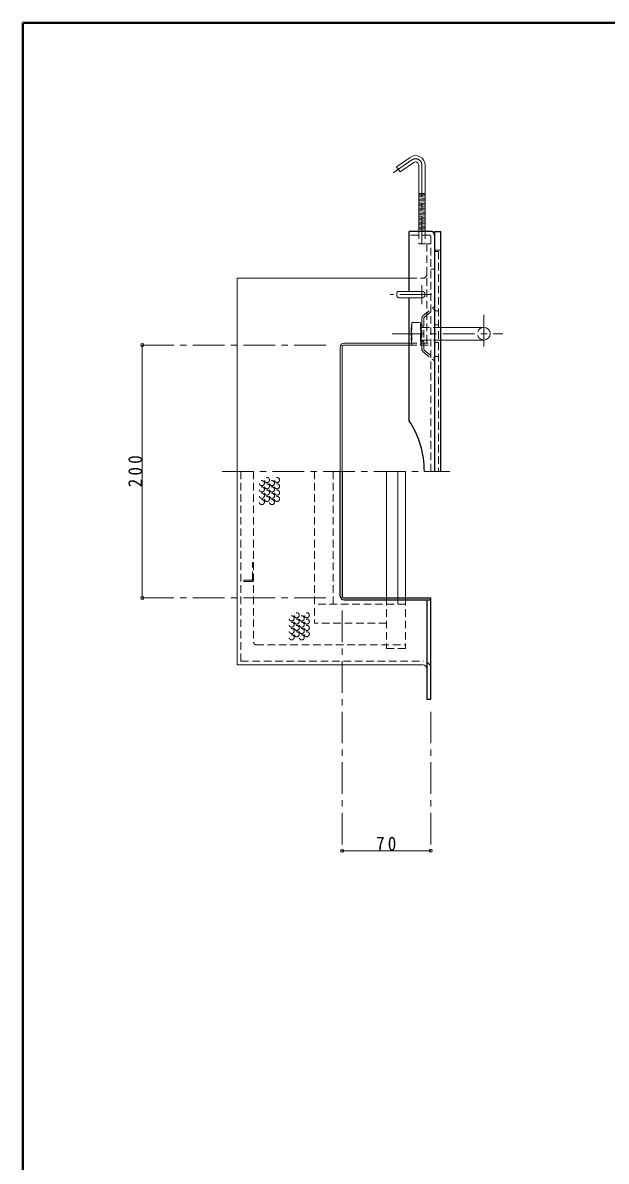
# Model space of a CAD drawing. Units: millimetres at full size, sheet at 1:5. Extents: x -1062 to 963, y -702 to 703.
# Drawn here: x -1062 to -601, y -198 to 703 of the extents above; entities that cross this region are included whole.
import ezdxf

# ---------------------------------------------------------------- set-up
doc = ezdxf.new("R2010")
doc.units = ezdxf.units.MM
doc.header["$LTSCALE"] = 5
doc.header["$PDMODE"] = 32
doc.header["$PDSIZE"] = 2.5
doc.linetypes.add('CHAIN1', pattern=[8, 5, -1, 1, -1])
doc.linetypes.add('DASHED1', pattern=[1.8, 1.2, -0.6])
doc.layers.add('0-A', color=4, linetype='Continuous', lineweight=9)
doc.styles.add('ＭＳ ゴシック', font='')
doc.styles.get('ＭＳ ゴシック').set_extended_font_data('MS Gothic')

msp = doc.modelspace()

# ---------------------------------------------------------------- linework, layer by layer
at = {"layer": '0-A', "color": 1, "lineweight": 40}
for p in [(-1062.398, -702.491), (962.602, 702.509)]:
    msp.add_line(p, (-1062.398, 702.509), dxfattribs=at)
at = {"layer": '0-A'}
for p, q in [((-756.2, 596.048), (-766.83, 588.605)), ((-763.962, 584.509), (-766.83, 588.605)), ((-753.332, 591.952), (-763.962, 584.509)), ((-749.398, 589.904), (-749.398, 537.509)), ((-744.398, 589.904), (-744.398, 537.509)), ((-749.398, 567.408), (-744.398, 567.408)), ((-744.398, 566.538), (-749.398, 566.946)), ((-744.398, 565.535), (-749.398, 565.943)), ((-744.398, 564.531), (-749.398, 564.94)), ((-744.398, 563.528), (-749.398, 563.936)), ((-744.398, 562.525), (-749.398, 562.933)), ((-744.398, 561.521), (-749.398, 561.93)), ((-744.398, 560.518), (-749.398, 560.926)), ((-744.398, 559.515), (-749.398, 559.923)), ((-744.398, 558.511), (-749.398, 558.92)), ((-744.398, 557.508), (-749.398, 557.916)), ((-744.398, 556.505), (-749.398, 556.913)), ((-744.398, 555.501), (-749.398, 555.91)), ((-744.398, 554.498), (-749.398, 554.906)), ((-744.398, 553.495), (-749.398, 553.903)), ((-744.398, 552.491), (-749.398, 552.9)), ((-744.398, 551.488), (-749.398, 551.896)), ((-744.398, 550.485), (-749.398, 550.893)), ((-744.398, 549.481), (-749.398, 549.89)), ((-744.398, 548.478), (-749.398, 548.886)), ((-744.398, 547.475), (-749.398, 547.883)), ((-744.398, 546.471), (-749.398, 546.88)), ((-744.398, 545.468), (-749.398, 545.876)), ((-744.398, 544.465), (-749.398, 544.873)), ((-744.398, 543.461), (-749.398, 543.87)), ((-744.398, 542.458), (-749.398, 542.866)), ((-744.398, 541.455), (-749.398, 541.863)), ((-744.398, 540.451), (-749.398, 540.86)), ((-744.398, 539.448), (-749.398, 539.856)), ((-744.398, 538.445), (-749.398, 538.853)), ((-745.231, 537.509), (-749.398, 537.85)), ((-892.898, 347.509), (-892.898, 500.509)), ((-892.898, 500.509), (-756.898, 500.509)), ((-967.898, 447.509), (-967.898, 247.509)), ((-774.898, 347.509), (-774.898, 247.509)), ((-809.898, 47.509), (-739.898, 47.509))]:
    msp.add_line(p, q, dxfattribs=at)
at = {"layer": '0-A', "linetype": 'CHAIN1'}
for p, q in [((-754.766, 594), (-769.491, 583.689)), ((-746.898, 589.904), (-746.898, 527.509)), ((-739.398, 487.509), (-771.83, 487.509)), ((-746.898, 495.009), (-746.898, 480.009)), ((-697.898, 471.509), (-697.898, 441.509)), ((-770.398, 456.509), (-682.898, 456.509)), ((-967.898, 447.509), (-819.898, 447.509)), ((-904.898, 347.509), (-724.898, 347.509)), ((-967.898, 247.509), (-819.898, 247.509)), ((-809.898, 237.509), (-809.898, 47.509)), ((-739.898, 157.509), (-739.898, 47.509))]:
    msp.add_line(p, q, dxfattribs=at)
at = {"layer": '0-A', "color": 5, "lineweight": 25}
for p, q in [((-739.898, 537.509), (-756.898, 537.509)), ((-756.898, 490.009), (-756.898, 537.509)), ((-736.898, 537.509), (-731.898, 537.509)), ((-736.898, 537.509), (-736.898, 347.509)), ((-731.898, 347.509), (-731.898, 537.509)), ((-756.898, 387.509), (-756.898, 485.009)), ((-811.398, 249.009), (-811.398, 347.509)), ((-809.898, 347.509), (-809.898, 249.009)), ((-808.398, 247.509), (-739.898, 247.509)), ((-808.398, 246.009), (-739.898, 246.009)), ((-742.898, 246.009), (-742.898, 167.509)), ((-739.898, 167.509), (-739.898, 247.509)), ((-742.898, 167.509), (-739.898, 167.509))]:
    msp.add_line(p, q, dxfattribs=at)
at = {"layer": '0-A', "color": 7, "linetype": 'DASHED1', "lineweight": 18}
for p, q in [((-740.898, 534.509), (-756.898, 534.509)), ((-739.898, 533.509), (-739.898, 347.509)), ((-736.898, 522.509), (-731.898, 522.509)), ((-736.898, 507.509), (-739.898, 507.509))]:
    msp.add_line(p, q, dxfattribs=at)
at = {"layer": '0-A', "linetype": 'DASHED1'}
for p, q in [((-749.398, 537.509), (-749.398, 527.509)), ((-744.398, 537.509), (-744.398, 527.509)), ((-744.398, 527.509), (-749.398, 527.509)), ((-733.698, 521.509), (-736.898, 521.509)), ((-733.698, 521.509), (-733.698, 347.509)), ((-756.898, 500.509), (-745.898, 500.509)), ((-745.772, 470.91), (-736.898, 478.009)), ((-746.898, 468.567), (-746.898, 444.451)), ((-745.398, 444.451), (-745.398, 468.567)), ((-744.835, 469.739), (-736.898, 476.088)), ((-733.698, 474.509), (-736.898, 474.509)), ((-754.898, 465.509), (-755.398, 460.509)), ((-755.398, 460.509), (-754.898, 456.509)), ((-754.898, 465.509), (-754.898, 447.509)), ((-754.898, 465.509), (-747.898, 465.509)), ((-747.898, 465.509), (-747.898, 447.509)), ((-731.898, 461.509), (-747.498, 461.509)), ((-747.398, 460.509), (-747.398, 452.509)), ((-745.398, 462.509), (-746.898, 462.509)), ((-733.698, 463.509), (-736.898, 463.509)), ((-754.898, 456.509), (-755.398, 452.509)), ((-747.898, 456.509), (-754.898, 456.509)), ((-747.398, 452.509), (-747.898, 456.509)), ((-747.898, 447.509), (-747.398, 452.509)), ((-731.898, 451.509), (-747.498, 451.509)), ((-745.398, 450.509), (-746.898, 450.509)), ((-756.898, 449.009), (-739.898, 449.009)), ((-756.898, 447.509), (-739.898, 447.509)), ((-745.772, 442.109), (-736.898, 435.009)), ((-744.835, 443.28), (-736.898, 436.93)), ((-733.698, 449.509), (-736.898, 449.509)), ((-733.698, 438.509), (-736.898, 438.509)), ((-889.898, 347.509), (-889.898, 194.509)), ((-879.898, 347.509), (-879.898, 212.509)), ((-831.898, 347.509), (-831.898, 227.509)), ((-816.898, 347.509), (-816.898, 242.509)), ((-879.898, 275.509), (-880.898, 275.509)), ((-880.898, 262.509), (-880.898, 275.509)), ((-881.898, 261.509), (-889.898, 261.509)), ((-881.898, 260.509), (-889.898, 260.509)), ((-774.898, 247.509), (-774.898, 207.509)), ((-765.898, 247.509), (-765.898, 242.509)), ((-759.898, 247.509), (-759.898, 207.509)), ((-759.898, 242.509), (-831.898, 242.509)), ((-774.898, 227.509), (-831.898, 227.509)), ((-877.898, 210.509), (-759.898, 210.509)), ((-759.898, 207.509), (-774.898, 207.509)), ((-889.898, 197.509), (-745.898, 197.509))]:
    msp.add_line(p, q, dxfattribs=at)
at = {"layer": '0-A', "color": 7, "lineweight": 18}
for p, q in [((-746.898, 490.009), (-765.396, 490.009)), ((-746.898, 485.009), (-765.396, 485.009)), ((-697.898, 461.509), (-731.898, 461.509)), ((-697.898, 451.509), (-731.898, 451.509)), ((-811.398, 347.509), (-811.398, 446.009)), ((-809.898, 347.509), (-809.898, 446.009)), ((-808.398, 449.009), (-756.898, 449.009)), ((-808.398, 447.509), (-756.898, 447.509)), ((-892.898, 194.509), (-892.898, 347.509)), ((-765.898, 347.509), (-765.898, 247.509)), ((-759.898, 347.509), (-759.898, 247.509)), ((-745.898, 194.509), (-892.898, 194.509))]:
    msp.add_line(p, q, dxfattribs=at)
at = {"layer": '0-A', "linetype": 'DASHED1'}
for points in [[(-739.898, 527.509), (-742.898, 527.509), (-742.898, 449.009)], [(-755.398, 460.509), (-755.398, 452.509), (-754.898, 447.509)], [(-747.898, 456.509), (-747.398, 460.509), (-747.898, 465.509)]]:
    msp.add_lwpolyline(points, dxfattribs=at)
for centre in [(-869.384, 340.797), (-861.384, 340.797), (-873.384, 338.297), (-873.384, 333.297), (-869.384, 335.797), (-865.384, 338.297), (-865.384, 333.297), (-861.384, 335.797), (-873.384, 328.297), (-873.384, 323.297), (-869.384, 330.797), (-869.384, 325.797), (-865.384, 328.297), (-865.384, 323.297), (-861.384, 330.797), (-861.384, 325.797), (-845.859, 233.808), (-837.859, 233.808), (-849.859, 231.308), (-849.859, 226.308), (-845.859, 228.808), (-845.859, 223.808), (-841.859, 231.308), (-841.859, 226.308), (-837.859, 228.808), (-837.859, 223.808), (-849.859, 221.308), (-849.859, 216.308), (-845.859, 218.808), (-841.859, 221.308), (-841.859, 216.308), (-837.859, 218.808)]:
    msp.add_circle(centre, 2, dxfattribs=at)
at = {"layer": '0-A'}
for radius in [7.5, 2.5]:
    msp.add_arc((-751.898, 589.904), radius, 0, 125, dxfattribs=at)
at = {"layer": '0-A', "linetype": 'CHAIN1'}
msp.add_arc((-751.898, 589.904), 5, 0, 125, dxfattribs=at)
at = {"layer": '0-A', "color": 7, "linetype": 'DASHED1', "lineweight": 18}
msp.add_arc((-740.898, 533.509), 1, 0, 90, dxfattribs=at)
at = {"layer": '0-A', "color": 5, "lineweight": 25}
for centre, radius, start, end in [((-739.898, 534.509), 3, 0, 90), ((-817.565, 347.509), 72.667, 0, 33.39849), ((-808.398, 249.009), 3, 180, 270), ((-808.398, 249.009), 1.5, 180, 270)]:
    msp.add_arc(centre, radius, start, end, dxfattribs=at)
at = {"layer": '0-A', "linetype": 'DASHED1'}
for centre, radius, start, end in [((-745.898, 503.509), 3, 270, 0), ((-743.898, 468.567), 3, 128.65981, 180), ((-743.898, 468.567), 1.5, 128.65981, 180), ((-697.898, 456.509), 5, 90, 270), ((-743.898, 444.451), 3, 180, 231.34019), ((-743.898, 444.451), 1.5, 180, 231.34019), ((-881.898, 262.509), 1, 270, 0), ((-881.898, 262.509), 2, 270, 0), ((-877.898, 212.509), 2, 180, 270), ((-745.898, 191.509), 6, 0, 90)]:
    msp.add_arc(centre, radius, start, end, dxfattribs=at)
at = {"layer": '0-A', "color": 7, "lineweight": 18}
for centre, radius, start, end in [((-746.898, 487.509), 2.5, 270, 90), ((-697.898, 456.509), 5, 270, 90), ((-808.398, 446.009), 3, 90, 180), ((-808.398, 446.009), 1.5, 90, 180), ((-745.898, 191.509), 3, 0, 90)]:
    msp.add_arc(centre, radius, start, end, dxfattribs=at)
msp.add_ellipse((-765.386, 487.509), major_axis=(0, -2.5), ratio=0.57, start_param=3.1415927, end_param=6.2831853, dxfattribs=at)
at = {"layer": '0-A'}
for p in [(-967.898, 447.509), (-967.898, 247.509), (-809.898, 47.509), (-739.898, 47.509)]:
    msp.add_point(p, dxfattribs=at)

# ---------------------------------------------------------------- texts
at = {"layer": '0-A', "color": 7, "insert": (-967.898, 335.009), "char_height": 11, "attachment_point": 7, "rotation": 90, "style": 'ＭＳ ゴシック'}
msp.add_mtext('\\T1.38;\\W0.9;200', dxfattribs=at)
at = {"layer": '0-A', "color": 7, "insert": (-783.023, 47.509), "char_height": 11, "attachment_point": 7, "style": 'ＭＳ ゴシック'}
msp.add_mtext('\\T1.36;\\W0.9;70', dxfattribs=at)

doc.saveas('drawing.dxf')
